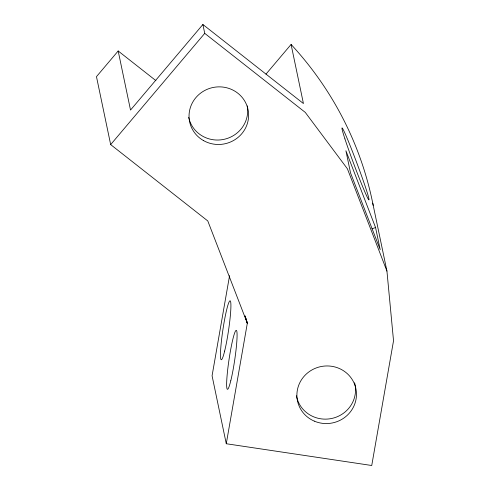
<?xml version="1.0" encoding="UTF-8"?>
<svg xmlns="http://www.w3.org/2000/svg" width="490" height="490" viewBox="0 0 490 490"><rect width="100%" height="100%" fill="white"/><g stroke="black" fill="none" stroke-linecap="round" stroke-linejoin="round"><path stroke-width="0.73" d="M229.571 275.631L212.072 375.781L226.27 443.738L371.738 465.5L393.531 340.758L386.941 271.099L372.743 203.148M226.27 443.738L247.321 323.253L245.974 318.861M155.881 80.617L118.176 50.978L96.469 76.648L110.667 144.599L207.785 220.947L247.321 323.253L245.116 316.093M265.978 74.137L291.085 44.449L303.433 103.543L202.885 24.5L130.524 110.066L118.176 50.978M110.667 144.599L204.734 33.363L202.885 24.5M371.984 228.842L375.56 227.507L345.909 150.773L350.54 172.933L380.191 249.661L375.56 227.507M204.734 33.363L305.282 112.406L347.404 168.793L386.941 271.099M245.061 315.94L247.321 323.253M247.254 105.889A29.835 28.763 -11.8 0 1 224.53 139.227A29.835 28.763 -11.8 0 1 189.238 119.505M189.042 118.782A29.835 28.763 -11.8 0 1 188.693 117.324M291.085 44.449A352.898 340.225 -11.8 0 1 373.19 205.371M354.613 382.757A29.835 28.763 -11.8 0 1 332.024 418.405A29.835 28.763 -11.8 0 1 296.407 395.681M203.638 140.667A29.835 28.763 -11.8 0 0 248.62 115.573A29.835 28.763 -11.8 0 0 204.226 90.766A29.835 28.763 -11.8 0 0 203.638 140.667M314.28 421.124A29.835 28.763 -11.8 0 0 356.346 391.632A29.835 28.763 -11.8 0 0 309.435 371.518A29.835 28.763 -11.8 0 0 314.28 421.124M224.647 351.067A29.835 2.842 -81.5 0 0 230.643 301.767A29.835 2.842 -81.5 0 0 221.762 338.106A29.835 2.842 -81.5 0 0 224.647 351.067M230.772 380.81A29.835 2.842 -81.5 0 0 236.829 331.387A29.835 2.842 -81.5 0 0 227.966 367.377A29.835 2.842 -81.5 0 0 230.772 380.81M344.929 138.897A38.361 1.593 69.5 0 0 368.039 198.701A38.361 1.593 69.5 0 0 353.363 153.842A38.361 1.593 69.5 0 0 344.929 138.897"/></g></svg>
